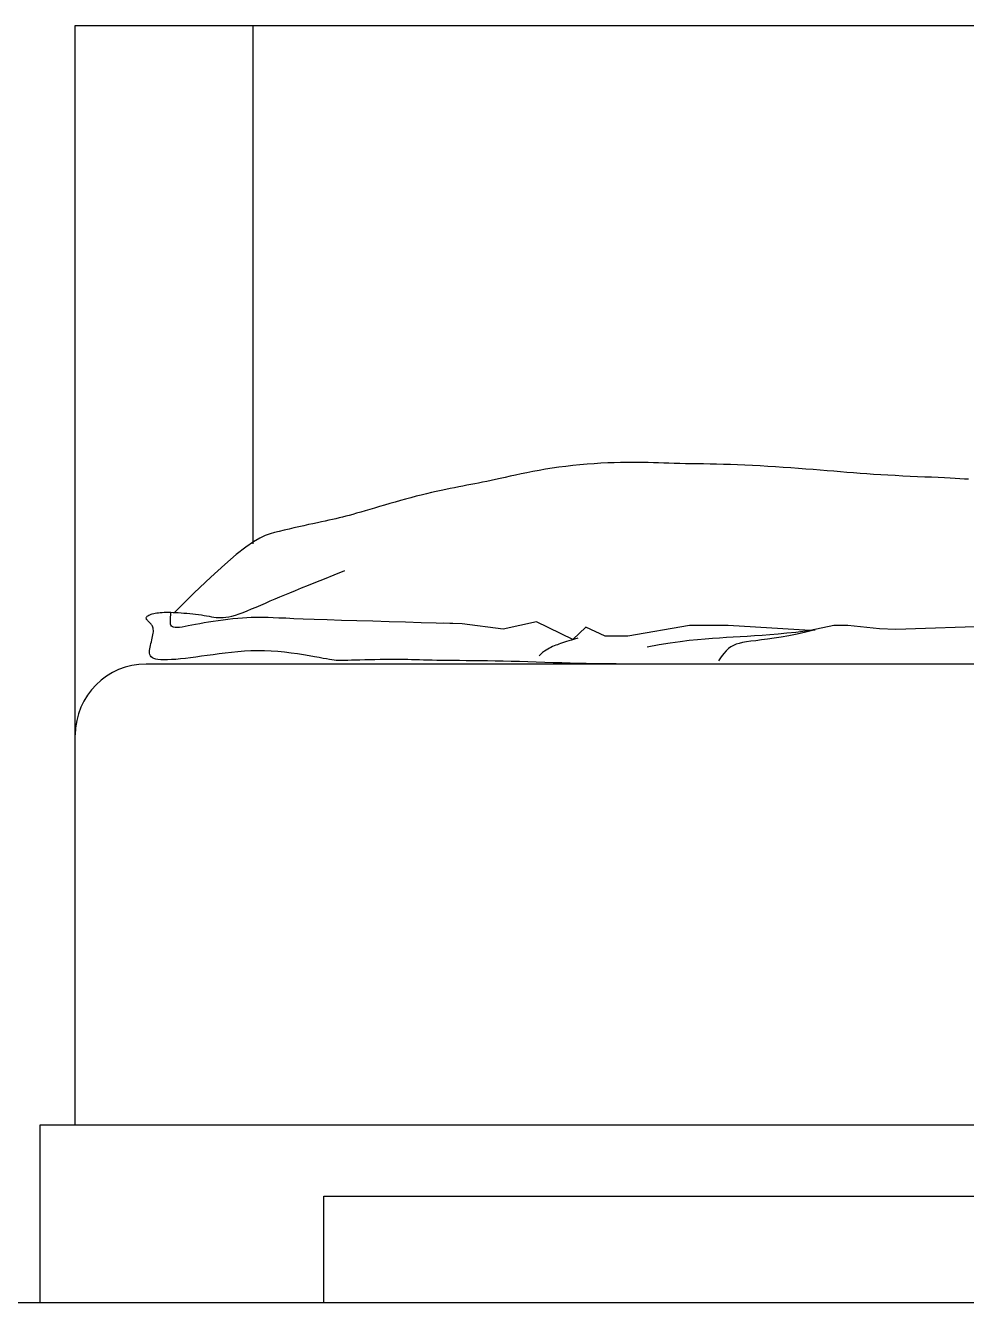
# Model space of a CAD drawing. Header units: inches. Extents: x 11.2 to 54.2, y 16.2 to 41.
# Drawn here: x 12.312 to 12.974, y 34.287 to 35.187 of the extents above; entities that cross this region are included whole.
import ezdxf

# ---------------------------------------------------------------- set-up
doc = ezdxf.new("R2010")
doc.units = ezdxf.units.IN
doc.header["$MEASUREMENT"] = 0
doc.layers.add('1', color=1, linetype='Continuous')
doc.layers.add('4', color=4, linetype='Continuous')

msp = doc.modelspace()

# ---------------------------------------------------------------- linework, layer by layer
at = {"layer": '1'}
for p, q in [((12.34667, 34.41174), (12.34667, 35.18674)), ((12.34667, 35.18674), (14.29667, 35.18674)), ((12.47167, 35.18674), (12.47167, 34.8215)), ((12.68735, 34.87542), (12.68257, 34.87474)), ((12.69224, 34.87603), (12.68735, 34.87542)), ((12.6972, 34.87658), (12.69224, 34.87603)), ((12.7022, 34.87707), (12.6972, 34.87658)), ((12.70719, 34.87751), (12.7022, 34.87707)), ((12.71213, 34.87788), (12.70719, 34.87751)), ((12.717, 34.87819), (12.71213, 34.87788)), ((12.72176, 34.87844), (12.717, 34.87819)), ((12.72637, 34.87863), (12.72176, 34.87844)), ((12.7308, 34.87876), (12.72637, 34.87863)), ((12.73502, 34.87883), (12.7308, 34.87876)), ((12.73905, 34.87885), (12.73502, 34.87883)), ((12.74292, 34.87883), (12.73905, 34.87885)), ((12.74668, 34.87877), (12.74292, 34.87883)), ((12.75035, 34.87868), (12.74668, 34.87877)), ((12.75398, 34.87857), (12.75035, 34.87868)), ((12.75758, 34.87845), (12.75398, 34.87857)), ((12.76121, 34.87832), (12.75758, 34.87845)), ((12.76489, 34.8782), (12.76121, 34.87832)), ((12.76865, 34.87809), (12.76489, 34.8782)), ((12.77253, 34.878), (12.76865, 34.87809)), ((12.77653, 34.87792), (12.77253, 34.878)), ((12.78066, 34.87785), (12.77653, 34.87792)), ((12.78491, 34.87779), (12.78066, 34.87785)), ((12.78929, 34.87772), (12.78491, 34.87779)), ((12.79381, 34.87763), (12.78929, 34.87772)), ((12.79845, 34.87754), (12.79381, 34.87763)), ((12.80323, 34.87742), (12.79845, 34.87754)), ((12.80815, 34.87727), (12.80323, 34.87742)), ((12.8132, 34.87709), (12.80815, 34.87727)), ((12.81839, 34.87687), (12.8132, 34.87709)), ((12.82369, 34.87661), (12.81839, 34.87687)), ((12.82907, 34.87632), (12.82369, 34.87661)), ((12.8345, 34.87601), (12.82907, 34.87632)), ((12.83996, 34.87567), (12.8345, 34.87601)), ((12.8454, 34.8753), (12.83996, 34.87567)), ((12.8508, 34.87493), (12.8454, 34.8753)), ((12.63956, 34.86604), (12.63656, 34.86541)), ((12.6427, 34.86671), (12.63956, 34.86604)), ((12.646, 34.86744), (12.6427, 34.86671)), ((12.64945, 34.86822), (12.646, 34.86744)), ((12.65307, 34.86904), (12.64945, 34.86822)), ((12.65683, 34.86988), (12.65307, 34.86904)), ((12.66075, 34.87073), (12.65683, 34.86988)), ((12.66482, 34.87158), (12.66075, 34.87073)), ((12.66904, 34.87242), (12.66482, 34.87158)), ((12.6734, 34.87323), (12.66904, 34.87242)), ((12.67791, 34.87401), (12.6734, 34.87323)), ((12.68257, 34.87474), (12.67791, 34.87401)), ((12.85613, 34.87454), (12.8508, 34.87493)), ((12.86136, 34.87414), (12.85613, 34.87454)), ((12.86646, 34.87374), (12.86136, 34.87414)), ((12.87141, 34.87334), (12.86646, 34.87374)), ((12.87623, 34.87294), (12.87141, 34.87334)), ((12.88095, 34.87254), (12.87623, 34.87294)), ((12.88561, 34.87216), (12.88095, 34.87254)), ((12.89024, 34.87177), (12.88561, 34.87216)), ((12.89487, 34.8714), (12.89024, 34.87177)), ((12.89953, 34.87104), (12.89487, 34.8714)), ((12.90425, 34.8707), (12.89953, 34.87104)), ((12.90908, 34.87037), (12.90425, 34.8707)), ((12.91402, 34.87006), (12.90908, 34.87037)), ((12.91912, 34.86977), (12.91402, 34.87006)), ((12.92432, 34.86949), (12.91912, 34.86977)), ((12.92957, 34.86924), (12.92432, 34.86949)), ((12.93481, 34.86899), (12.92957, 34.86924)), ((12.93998, 34.86876), (12.93481, 34.86899)), ((12.94504, 34.86854), (12.93998, 34.86876)), ((12.94992, 34.86833), (12.94504, 34.86854)), ((12.95456, 34.86812), (12.94992, 34.86833)), ((12.95892, 34.86792), (12.95456, 34.86812)), ((12.96293, 34.86772), (12.95892, 34.86792)), ((12.96656, 34.86752), (12.96293, 34.86772)), ((12.96988, 34.86732), (12.96656, 34.86752)), ((12.97297, 34.86713), (12.96988, 34.86732)), ((12.97591, 34.86696), (12.97297, 34.86713)), ((12.59753, 34.85751), (12.594, 34.85668)), ((12.60098, 34.85829), (12.59753, 34.85751)), ((12.60436, 34.85903), (12.60098, 34.85829)), ((12.60764, 34.85974), (12.60436, 34.85903)), ((12.61082, 34.8604), (12.60764, 34.85974)), ((12.6139, 34.86102), (12.61082, 34.8604)), ((12.61686, 34.86161), (12.6139, 34.86102)), ((12.61972, 34.86216), (12.61686, 34.86161)), ((12.62253, 34.86269), (12.61972, 34.86216)), ((12.62529, 34.86322), (12.62253, 34.86269)), ((12.62805, 34.86374), (12.62529, 34.86322)), ((12.63083, 34.86427), (12.62805, 34.86374)), ((12.63365, 34.86483), (12.63083, 34.86427)), ((12.63656, 34.86541), (12.63365, 34.86483)), ((12.5646, 34.84878), (12.56102, 34.84772)), ((12.56825, 34.84985), (12.5646, 34.84878)), ((12.57195, 34.85092), (12.56825, 34.84985)), ((12.57567, 34.85197), (12.57195, 34.85092)), ((12.5794, 34.85299), (12.57567, 34.85197)), ((12.5831, 34.85397), (12.5794, 34.85299)), ((12.58678, 34.85492), (12.5831, 34.85397)), ((12.59042, 34.85582), (12.58678, 34.85492)), ((12.594, 34.85668), (12.59042, 34.85582)), ((12.53018, 34.83914), (12.52783, 34.8386)), ((12.5325, 34.83968), (12.53018, 34.83914)), ((12.53482, 34.84025), (12.5325, 34.83968)), ((12.53718, 34.84084), (12.53482, 34.84025)), ((12.53962, 34.84148), (12.53718, 34.84084)), ((12.54218, 34.84218), (12.53962, 34.84148)), ((12.5449, 34.84295), (12.54218, 34.84218)), ((12.54781, 34.84379), (12.5449, 34.84295)), ((12.5509, 34.8447), (12.54781, 34.84379)), ((12.55414, 34.84566), (12.5509, 34.8447)), ((12.55752, 34.84667), (12.55414, 34.84566)), ((12.56102, 34.84772), (12.55752, 34.84667)), ((12.49043, 34.83024), (12.48711, 34.82939)), ((12.49383, 34.83107), (12.49043, 34.83024)), ((12.49727, 34.83189), (12.49383, 34.83107)), ((12.50073, 34.83269), (12.49727, 34.83189)), ((12.50418, 34.83347), (12.50073, 34.83269)), ((12.50758, 34.83422), (12.50418, 34.83347)), ((12.5109, 34.83495), (12.50758, 34.83422)), ((12.51412, 34.83564), (12.5109, 34.83495)), ((12.5172, 34.8363), (12.51412, 34.83564)), ((12.52011, 34.83692), (12.5172, 34.8363)), ((12.52283, 34.83751), (12.52011, 34.83692)), ((12.52539, 34.83806), (12.52283, 34.83751)), ((12.52783, 34.8386), (12.52539, 34.83806)), ((12.47215, 34.82287), (12.46673, 34.81909)), ((12.47664, 34.82551), (12.47215, 34.82287)), ((12.48046, 34.82729), (12.47664, 34.82551)), ((12.48386, 34.82848), (12.48046, 34.82729)), ((12.48711, 34.82939), (12.48386, 34.82848)), ((12.46012, 34.81388), (12.45205, 34.80696)), ((12.46673, 34.81909), (12.46012, 34.81388)), ((12.45205, 34.80696), (12.44226, 34.79805)), ((12.44226, 34.79805), (12.4305, 34.78686)), ((12.51089, 34.79228), (12.51623, 34.79444)), ((12.51623, 34.79444), (12.52223, 34.79687)), ((12.52223, 34.79687), (12.52899, 34.79962)), ((12.52899, 34.79962), (12.53662, 34.80273)), ((12.4305, 34.78686), (12.4165, 34.7731)), ((12.4908, 34.78407), (12.49426, 34.78551)), ((12.49426, 34.78551), (12.49791, 34.78701)), ((12.49791, 34.78701), (12.50183, 34.78861)), ((12.50183, 34.78861), (12.50612, 34.79035)), ((12.50612, 34.79035), (12.51089, 34.79228)), ((12.47091, 34.77554), (12.4741, 34.77688)), ((12.4741, 34.77688), (12.47737, 34.77829)), ((12.47737, 34.77829), (12.48069, 34.77973)), ((12.48069, 34.77973), (12.48405, 34.78119)), ((12.48405, 34.78119), (12.48742, 34.78264)), ((12.48742, 34.78264), (12.4908, 34.78407)), ((12.39667, 34.76932), (12.39678, 34.76969)), ((12.39667, 34.76895), (12.39667, 34.76932)), ((12.39677, 34.76858), (12.39667, 34.76895)), ((12.39697, 34.7682), (12.39677, 34.76858)), ((12.39678, 34.76969), (12.39703, 34.77005)), ((12.39724, 34.76782), (12.39697, 34.7682)), ((12.39703, 34.77005), (12.39741, 34.77041)), ((12.39758, 34.76744), (12.39724, 34.76782)), ((12.39741, 34.77041), (12.39791, 34.77077)), ((12.39796, 34.76704), (12.39758, 34.76744)), ((12.39791, 34.77077), (12.39852, 34.77111)), ((12.39837, 34.76664), (12.39796, 34.76704)), ((12.39852, 34.77111), (12.39923, 34.77144)), ((12.39923, 34.77144), (12.40005, 34.77176)), ((12.40005, 34.77176), (12.40095, 34.77205)), ((12.40095, 34.77205), (12.40194, 34.77231)), ((12.40194, 34.77231), (12.403, 34.77254)), ((12.403, 34.77254), (12.40413, 34.77275)), ((12.40413, 34.77275), (12.40533, 34.77291)), ((12.40533, 34.77291), (12.40659, 34.77304)), ((12.40659, 34.77304), (12.40791, 34.77314)), ((12.40791, 34.77314), (12.4093, 34.7732)), ((12.4093, 34.7732), (12.41077, 34.77323)), ((12.41077, 34.77323), (12.41231, 34.77323)), ((12.41231, 34.77323), (12.41392, 34.7732)), ((12.41392, 34.7732), (12.41561, 34.77314)), ((12.41561, 34.77314), (12.41738, 34.77306)), ((12.41738, 34.77306), (12.41924, 34.77295)), ((12.41924, 34.77295), (12.42118, 34.77281)), ((12.42118, 34.77281), (12.42318, 34.77266)), ((12.42318, 34.77266), (12.42523, 34.77248)), ((12.42523, 34.77248), (12.42731, 34.77228)), ((12.42731, 34.77228), (12.4294, 34.77206)), ((12.4294, 34.77206), (12.43147, 34.77182)), ((12.43147, 34.77182), (12.43351, 34.77156)), ((12.43351, 34.77156), (12.4355, 34.77129)), ((12.4355, 34.77129), (12.43742, 34.771)), ((12.43742, 34.771), (12.43924, 34.77071)), ((12.43924, 34.77071), (12.44097, 34.7704)), ((12.44097, 34.7704), (12.44262, 34.7701)), ((12.44262, 34.7701), (12.44423, 34.76983)), ((12.44423, 34.76983), (12.44582, 34.76961)), ((12.44582, 34.76961), (12.44744, 34.76946)), ((12.44744, 34.76946), (12.44911, 34.7694)), ((12.44911, 34.7694), (12.45087, 34.76945)), ((12.45087, 34.76945), (12.45275, 34.76964)), ((12.45275, 34.76964), (12.45478, 34.76998)), ((12.45478, 34.76998), (12.457, 34.7705)), ((12.457, 34.7705), (12.45944, 34.77121)), ((12.45944, 34.77121), (12.46207, 34.77209)), ((12.46207, 34.77209), (12.46487, 34.77312)), ((12.46487, 34.77312), (12.46783, 34.77427)), ((12.46783, 34.77427), (12.47091, 34.77554)), ((12.3988, 34.76623), (12.39837, 34.76664)), ((12.39923, 34.76581), (12.3988, 34.76623)), ((12.39966, 34.76537), (12.39923, 34.76581)), ((12.40006, 34.76492), (12.39966, 34.76537)), ((12.40043, 34.76443), (12.40006, 34.76492)), ((12.40077, 34.76391), (12.40043, 34.76443)), ((12.40107, 34.76334), (12.40077, 34.76391)), ((12.40132, 34.76271), (12.40107, 34.76334)), ((12.40152, 34.76202), (12.40132, 34.76271)), ((12.40141, 34.75735), (12.40158, 34.75846)), ((12.40164, 34.76126), (12.40152, 34.76202)), ((12.40158, 34.75846), (12.40168, 34.75949)), ((12.4017, 34.76042), (12.40164, 34.76126)), ((12.40168, 34.75949), (12.4017, 34.76042)), ((12.61922, 34.765), (12.60598, 34.76543)), ((12.64799, 34.7614), (12.61922, 34.765)), ((12.67154, 34.76635), (12.64799, 34.7614)), ((12.69727, 34.75395), (12.67154, 34.76635)), ((12.70624, 34.76264), (12.69727, 34.75395)), ((12.71988, 34.75645), (12.70624, 34.76264)), ((12.77936, 34.76388), (12.73599, 34.75645)), ((12.80663, 34.76388), (12.77936, 34.76388)), ((12.77936, 34.76388), (12.77936, 34.76388)), ((12.86442, 34.76042), (12.80663, 34.76388)), ((12.88099, 34.76388), (12.86442, 34.76042)), ((12.89091, 34.76388), (12.88099, 34.76388)), ((12.91318, 34.76149), (12.89091, 34.76388)), ((12.92467, 34.76112), (12.91318, 34.76149)), ((13.0349, 34.76479), (12.92467, 34.76112)), ((12.39945, 34.74864), (12.3997, 34.74988)), ((12.3997, 34.74988), (12.4, 34.75114)), ((12.4, 34.75114), (12.4003, 34.75242)), ((12.4003, 34.75242), (12.40061, 34.7537)), ((12.40061, 34.7537), (12.40091, 34.75496)), ((12.40091, 34.75496), (12.40118, 34.75618)), ((12.40118, 34.75618), (12.40141, 34.75735)), ((12.73599, 34.75645), (12.71988, 34.75645)), ((12.39903, 34.74526), (12.39909, 34.74632)), ((12.39908, 34.74427), (12.39903, 34.74526)), ((12.39928, 34.74335), (12.39908, 34.74427)), ((12.39909, 34.74632), (12.39923, 34.74745)), ((12.39923, 34.74745), (12.39945, 34.74864)), ((12.39964, 34.74253), (12.39928, 34.74335)), ((12.4002, 34.7418), (12.39964, 34.74253)), ((12.40099, 34.74116), (12.4002, 34.7418)), ((12.40202, 34.74063), (12.40099, 34.74116)), ((12.40334, 34.74021), (12.40202, 34.74063)), ((12.40495, 34.7399), (12.40334, 34.74021)), ((12.4175, 34.74003), (12.41446, 34.73981)), ((12.42076, 34.74033), (12.4175, 34.74003)), ((12.42422, 34.7407), (12.42076, 34.74033)), ((12.42786, 34.74113), (12.42422, 34.7407)), ((12.43165, 34.74162), (12.42786, 34.74113)), ((12.43557, 34.74215), (12.43165, 34.74162)), ((12.43961, 34.74271), (12.43557, 34.74215)), ((12.44374, 34.74329), (12.43961, 34.74271)), ((12.44798, 34.74387), (12.44374, 34.74329)), ((12.45231, 34.74442), (12.44798, 34.74387)), ((12.45672, 34.74493), (12.45231, 34.74442)), ((12.46122, 34.74536), (12.45672, 34.74493)), ((12.46579, 34.74571), (12.46122, 34.74536)), ((12.47042, 34.74595), (12.46579, 34.74571)), ((12.47512, 34.74606), (12.47042, 34.74595)), ((12.47987, 34.74602), (12.47512, 34.74606)), ((12.48466, 34.74582), (12.47987, 34.74602)), ((12.48945, 34.74547), (12.48466, 34.74582)), ((12.49418, 34.74501), (12.48945, 34.74547)), ((12.4988, 34.74445), (12.49418, 34.74501)), ((12.50327, 34.74383), (12.4988, 34.74445)), ((12.50751, 34.74317), (12.50327, 34.74383)), ((12.51149, 34.74251), (12.50751, 34.74317)), ((12.51516, 34.74186), (12.51149, 34.74251)), ((12.51844, 34.74125), (12.51516, 34.74186)), ((12.52131, 34.74072), (12.51844, 34.74125)), ((12.52372, 34.74028), (12.52131, 34.74072)), ((12.52574, 34.73992), (12.52372, 34.74028)), ((14.24667, 34.73674), (12.39667, 34.73674)), ((12.40689, 34.73972), (12.40495, 34.7399)), ((12.40913, 34.73965), (12.40689, 34.73972)), ((12.41167, 34.73968), (12.40913, 34.73965)), ((12.41446, 34.73981), (12.41167, 34.73968)), ((12.52746, 34.73965), (12.52574, 34.73992)), ((12.52897, 34.73945), (12.52746, 34.73965)), ((12.53037, 34.73932), (12.52897, 34.73945)), ((12.53173, 34.73924), (12.53037, 34.73932)), ((12.53315, 34.7392), (12.53173, 34.73924)), ((12.53472, 34.7392), (12.53315, 34.7392)), ((12.53652, 34.73924), (12.53472, 34.7392)), ((12.53866, 34.73929), (12.53652, 34.73924)), ((12.54118, 34.73936), (12.53866, 34.73929)), ((12.54406, 34.73943), (12.54118, 34.73936)), ((12.54722, 34.73951), (12.54406, 34.73943)), ((12.55061, 34.73959), (12.54722, 34.73951)), ((12.55415, 34.73967), (12.55061, 34.73959)), ((12.55778, 34.73975), (12.55415, 34.73967)), ((12.56144, 34.73981), (12.55778, 34.73975)), ((12.56506, 34.73986), (12.56144, 34.73981)), ((12.56858, 34.73989), (12.56506, 34.73986)), ((12.57193, 34.7399), (12.56858, 34.73989)), ((12.57507, 34.73989), (12.57193, 34.7399)), ((12.57803, 34.73986), (12.57507, 34.73989)), ((12.58085, 34.73981), (12.57803, 34.73986)), ((12.5836, 34.73975), (12.58085, 34.73981)), ((12.58632, 34.73967), (12.5836, 34.73975)), ((12.58907, 34.73959), (12.58632, 34.73967)), ((12.59189, 34.73951), (12.58907, 34.73959)), ((12.59484, 34.73943), (12.59189, 34.73951)), ((12.59797, 34.73936), (12.59484, 34.73943)), ((12.60133, 34.73929), (12.59797, 34.73936)), ((12.60496, 34.73924), (12.60133, 34.73929)), ((12.60885, 34.73919), (12.60496, 34.73924)), ((12.61301, 34.73915), (12.60885, 34.73919)), ((12.6174, 34.7391), (12.61301, 34.73915)), ((12.62202, 34.73906), (12.6174, 34.7391)), ((12.62686, 34.73901), (12.62202, 34.73906)), ((12.63189, 34.73895), (12.62686, 34.73901)), ((12.63712, 34.73888), (12.63189, 34.73895)), ((12.64252, 34.73879), (12.63712, 34.73888)), ((12.64807, 34.73868), (12.64252, 34.73879)), ((12.65378, 34.73855), (12.64807, 34.73868)), ((12.6596, 34.73839), (12.65378, 34.73855)), ((12.6655, 34.73822), (12.6596, 34.73839)), ((12.67146, 34.73805), (12.6655, 34.73822)), ((12.67744, 34.73786), (12.67146, 34.73805)), ((12.68342, 34.73768), (12.67744, 34.73786)), ((12.68936, 34.7375), (12.68342, 34.73768)), ((12.69524, 34.73733), (12.68936, 34.7375)), ((12.70101, 34.73718), (12.69524, 34.73733)), ((12.70666, 34.73705), (12.70101, 34.73718)), ((12.71215, 34.73694), (12.70666, 34.73705)), ((12.71748, 34.73685), (12.71215, 34.73694)), ((12.72263, 34.73679), (12.71748, 34.73685)), ((12.72759, 34.73675), (12.72263, 34.73679)), ((14.32167, 34.41174), (12.32167, 34.41174)), ((12.32167, 34.41174), (12.32167, 34.28674)), ((12.52167, 34.28674), (12.52167, 34.36174)), ((12.52167, 34.36174), (14.12167, 34.36174))]:
    msp.add_line(p, q, dxfattribs=at)
for points in [[(12.61922, 34.765), (12.61063, 34.76527), (12.60092, 34.76556), (12.59035, 34.76586), (12.5792, 34.76617), (12.56774, 34.76649), (12.55623, 34.76682), (12.54494, 34.76714), (12.53414, 34.76747), (12.52409, 34.76779), (12.51507, 34.7681), (12.50727, 34.7684), (12.50061, 34.76868), (12.49495, 34.76894), (12.49014, 34.76916), (12.48602, 34.76935), (12.48245, 34.7695), (12.47928, 34.76959), (12.47635, 34.76963), (12.47354, 34.76962), (12.47067, 34.76953), (12.46764, 34.76937), (12.46445, 34.76915), (12.46113, 34.76886), (12.45772, 34.76852), (12.45426, 34.76813), (12.45078, 34.76769), (12.44732, 34.76722), (12.44391, 34.76672), (12.44059, 34.7662), (12.43739, 34.76565), (12.43435, 34.7651), (12.43148, 34.76455), (12.42879, 34.76403), (12.42629, 34.76355), (12.424, 34.76313), (12.42192, 34.76279), (12.42006, 34.76255), (12.41844, 34.76242), (12.41707, 34.76243), (12.41596, 34.76259), (12.41511, 34.76292), (12.41449, 34.76342), (12.41408, 34.76409), (12.41383, 34.76492), (12.41371, 34.76591), (12.4137, 34.76706), (12.41374, 34.76836), (12.41382, 34.76983), (12.41389, 34.77144), (12.41392, 34.7732)], [(12.74952, 34.74888), (12.75802, 34.75038), (12.76571, 34.75161), (12.7727, 34.75262), (12.77909, 34.75343), (12.78497, 34.75407), (12.79044, 34.75457), (12.7956, 34.75496), (12.80054, 34.75528), (12.80537, 34.75556), (12.81018, 34.75582), (12.81505, 34.7561), (12.82004, 34.7564), (12.82518, 34.75674), (12.83049, 34.75712), (12.83602, 34.75756), (12.84179, 34.75805), (12.84783, 34.75862), (12.85419, 34.75927), (12.86089, 34.76001), (12.86796, 34.76084)], [(12.86796, 34.76084), (12.86141, 34.75921), (12.85523, 34.75782), (12.84943, 34.75667), (12.844, 34.7557), (12.83896, 34.7549), (12.83429, 34.75423), (12.83001, 34.75366), (12.82612, 34.75317), (12.82261, 34.75272), (12.81949, 34.75228), (12.81674, 34.75182), (12.81433, 34.75129), (12.81219, 34.75065), (12.81026, 34.74986), (12.80848, 34.74886), (12.80679, 34.7476), (12.80513, 34.74604), (12.80344, 34.74413), (12.80167, 34.74183), (12.79974, 34.73909)], [(12.70066, 34.75493), (12.69832, 34.75426), (12.69623, 34.75365), (12.69436, 34.75309), (12.69269, 34.75257), (12.69119, 34.75209), (12.68982, 34.75164), (12.68856, 34.7512), (12.68739, 34.75078), (12.68626, 34.75035), (12.68515, 34.74991), (12.68403, 34.74946), (12.68291, 34.74898), (12.68178, 34.74845), (12.68063, 34.74787), (12.67948, 34.74722), (12.67831, 34.74649), (12.67712, 34.74567), (12.67592, 34.74474), (12.6747, 34.7437), (12.67347, 34.74253)]]:
    msp.add_lwpolyline(points, dxfattribs=at)
msp.add_arc((12.39667, 34.68674), 0.05, 90, 180, dxfattribs=at)
at = {"layer": '4'}
msp.add_line((11.49223, 34.28674), (31.81843, 34.28674), dxfattribs=at)

doc.saveas('drawing.dxf')
